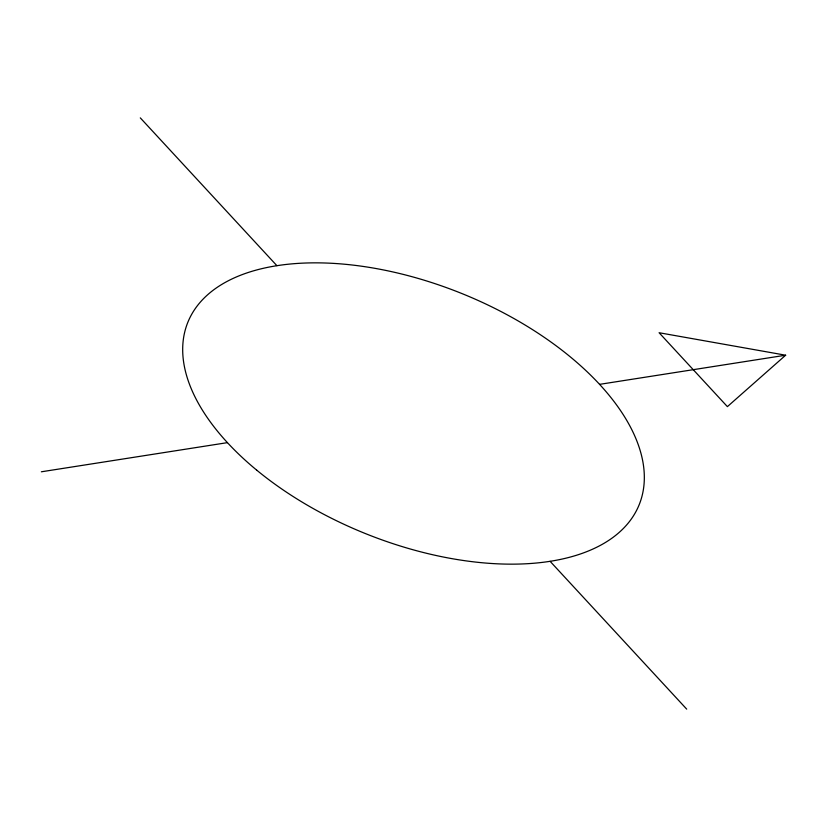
<?xml version="1.0" encoding="UTF-8"?>
<svg xmlns="http://www.w3.org/2000/svg" width="827" height="827" viewBox="0 0 827 827"><rect width="100%" height="100%" fill="white"/><g stroke="black" fill="none" stroke-linecap="round" stroke-linejoin="round"><path stroke-width="1.24" d="M785.65 355.207L727.398 406.636L659.098 332.733L785.65 355.207L599.575 384.359M41.35 471.793L227.425 442.641M140.301 117.879L276.9 265.684M550.1 561.316L686.699 709.121M256.639 470.087A243.417 129.353 22 0 0 638.589 506.124A243.417 129.353 22 0 0 345.272 264.289A243.417 129.353 22 0 0 256.639 470.087"/></g></svg>
